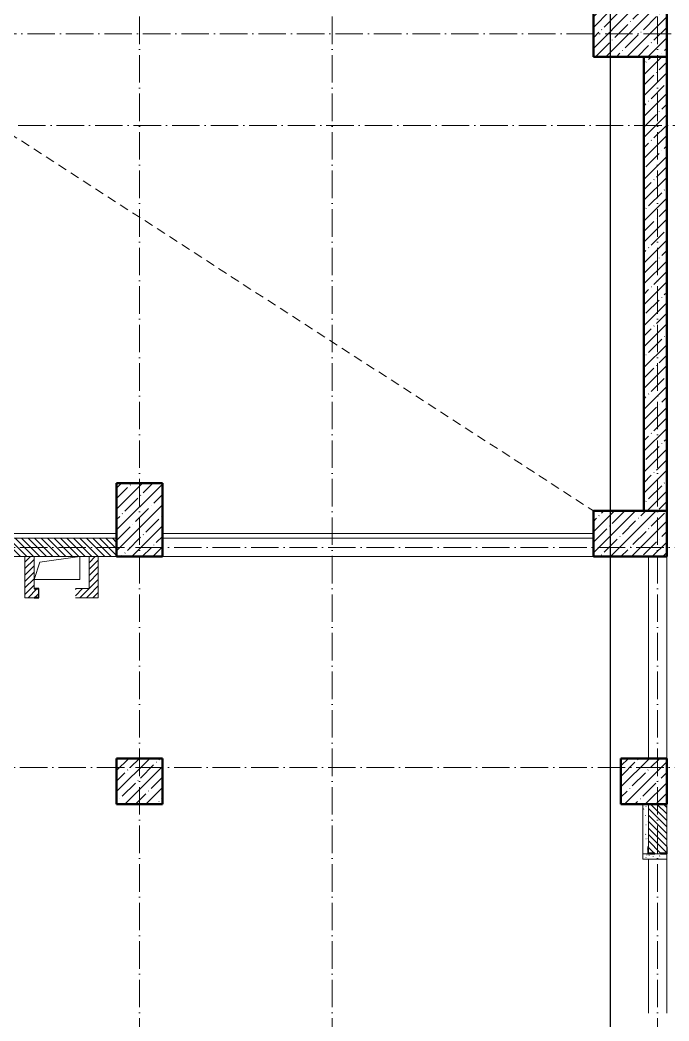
# Model space of a CAD drawing. Header units: millimetres. Extents: x -401725 to 250493, y 305116 to 802890.
# Drawn here: x 52055 to 59133, y 523833 to 534747 of the extents above; entities that cross this region are included whole.
import ezdxf

# ---------------------------------------------------------------- set-up
doc = ezdxf.new("R2010")
doc.units = ezdxf.units.MM
doc.linetypes.add('200_ШТРИХ_ш1п0_6_', pattern=[160, 100, -60])
doc.linetypes.add('50_200_ШТРИХ_1Т_ш5_п1_п1_', pattern=[700, 500, -100, 0, -100])
for name, color, linetype, lineweight in [('A-DETL-____-OTLN-3', 7, '200_ШТРИХ_ш1п0_6_', 9), ('A-FLOR-____-OTLN', 7, 'Continuous', 9), ('A-GENM-____-MCUT', 7, 'Continuous', 25), ('A-GENM-____-OTLN', 7, 'Continuous', 9), ('A-GENM-____-OTLN-1', 7, 'Continuous', 25), ('A-WALL-____-MCUT', 7, 'Continuous', 13), ('A-WALL-____-MCUT-2', 7, 'Continuous', 50), ('A-WALL-____-PATT-1', 7, 'Continuous', 9), ('A-WALL-FNSH-MCUT-1', 7, 'Continuous', 9), ('I-WALL-____-OTLN', 7, 'Continuous', 9), ('S-COLS-____-MCUT', 7, 'Continuous', 50), ('S-COLS-____-OTLN', 7, 'Continuous', 9), ('S-GRID-____-OTLN-1', 7, '50_200_ШТРИХ_1Т_ш5_п1_п1_', 9)]:
    doc.layers.add(name, color=color, linetype=linetype, lineweight=lineweight)
doc.layers.add('A-WALL-____-PATT-2', color=7, linetype='Continuous', lineweight=9, true_color=0x787878)
pattern_1 = [(45, (-15591.663, 459015.94), (-35.35534, 35.35534), [])]
pattern_2 = [(135, (-15591.663, 459015.94), (-35.35534, -35.35534), [])]
pattern_3 = [(0, (-15591.663, 459015.94), (203.2, 50.8), [3.353, -149.047, 3.353, -149.047, -812.8]), (0, (-15591.663, 459015.94), (203.2, 50.8), [-304.8, 3.353, -301.447, 3.353, -149.047, -355.6]), (0, (-15591.663, 459015.94), (203.2, 50.8), [-762, 3.353, -98.247, 3.353, -250.647]), (120, (-15515.463, 459041.34), (-145.59409, 150.576362), [3.353, -149.047, 3.353, -149.047, -812.8]), (120, (-15515.463, 459041.34), (-145.59409, 150.576362), [-304.8, 3.353, -301.447, 3.353, -149.047, -355.6]), (120, (-15515.463, 459041.34), (-145.59409, 150.576362), [-762, 3.353, -98.247, 3.353, -250.647]), (240, (-15490.063, 459142.94), (-57.60591, -201.376362), [3.353, -149.047, 3.353, -149.047, -812.8]), (240, (-15490.063, 459142.94), (-57.60591, -201.376362), [-304.8, 3.353, -301.447, 3.353, -149.047, -355.6]), (240, (-15490.063, 459142.94), (-57.60591, -201.376362), [-762, 3.353, -98.247, 3.353, -250.647])]

# ---------------------------------------------------------------- blocks, each defined once
blk = doc.blocks.new('BSC_Колонна _Прямоугольная - 500х800-V83-АР1_План отверстий 2 этажа в осях 1-64_Ю-ЯЯ')
at = {"layer": 'S-COLS-____-OTLN'}
h = blk.add_hatch(dxfattribs=at)
h.set_pattern_fill('FP_96', color=256, style=0, pattern_type=2)
h.set_pattern_definition([(315, (-75581.04, 74300), (114.04925, 114.04925), []), (315, (-75581.04, 74185.95), (114.04925, 114.04925), [201.613, -40.323, 3.353, -36.97])])
h.paths.add_polyline_path([(-250, 400), (-250, -400), (250, -400), (250, 400)], flags=0)
at = {"layer": 'S-COLS-____-MCUT'}
for p, q in [((250, 400), (-250, 400)), ((-250, 400), (-250, -400)), ((250, -400), (250, 400)), ((-250, -400), (250, -400))]:
    blk.add_line(p, q, dxfattribs=at)
blk = doc.blocks.new('BSC_Колонна _Прямоугольная - 500х800-V84-АР1_План отверстий 2 этажа в осях 1-64_Ю-ЯЯ')
at = {"layer": 'S-COLS-____-OTLN'}
h = blk.add_hatch(dxfattribs=at)
h.set_pattern_fill('FP_97', color=256, style=0, pattern_type=2)
h.set_pattern_definition([(315, (-70131.04, 74300), (114.04925, 114.04925), []), (315, (-70131.04, 74185.95), (114.04925, 114.04925), [201.613, -40.323, 3.353, -36.97])])
h.paths.add_polyline_path([(-250, -400), (250, -400), (250, 400), (-250, 400), (-250, 80)], flags=0)
at = {"layer": 'S-COLS-____-MCUT'}
for p, q in [((250, 400), (-250, 400)), ((-250, 400), (-250, -400)), ((250, -400), (250, 400)), ((-250, -400), (250, -400))]:
    blk.add_line(p, q, dxfattribs=at)
blk = doc.blocks.new('BSC_Колонна _Прямоугольная - 500х800-V88-АР1_План отверстий 2 этажа в осях 1-64_Ю-ЯЯ')
at = {"layer": 'S-COLS-____-OTLN'}
h = blk.add_hatch(dxfattribs=at)
h.set_pattern_fill('FP_101', color=256, style=0, pattern_type=2)
h.set_pattern_definition([(225, (68950, 70281.04), (114.04925, -114.04925), []), (225, (68835.95, 70281.04), (114.04925, -114.04925), [201.613, -40.323, 3.353, -36.97])])
h.paths.add_polyline_path([(250, 400), (-250, 400), (-250, -400), (250, -400)], flags=0)
at = {"layer": 'S-COLS-____-MCUT'}
for p, q in [((250, 400), (-250, 400)), ((-250, 400), (-250, -400)), ((250, -400), (250, 400)), ((-250, -400), (250, -400))]:
    blk.add_line(p, q, dxfattribs=at)
blk = doc.blocks.new('BSC_Колонна _Прямоугольная - 500х500-V145-АР1_План отверстий 2 этажа в осях 1-64_Ю-ЯЯ')
at = {"layer": 'S-COLS-____-OTLN'}
h = blk.add_hatch(dxfattribs=at)
h.set_pattern_fill('FP_158', color=256, style=0, pattern_type=2)
h.set_pattern_definition([(45, (-74450, -67431.04), (-114.04925, 114.04925), []), (45, (-74335.95, -67431.04), (-114.04925, 114.04925), [201.613, -40.323, 3.353, -36.97])])
h.paths.add_polyline_path([(-250, -250), (250, -250), (250, 250), (-250, 250)], flags=0)
at = {"layer": 'S-COLS-____-MCUT'}
for p, q in [((250, 250), (-250, 250)), ((-250, 250), (-250, -250)), ((250, -250), (250, 250)), ((-250, -250), (250, -250))]:
    blk.add_line(p, q, dxfattribs=at)
blk = doc.blocks.new('BSC_Колонна _Прямоугольная - 500х500-V146-АР1_План отверстий 2 этажа в осях 1-64_Ю-ЯЯ')
at = {"layer": 'S-COLS-____-OTLN'}
h = blk.add_hatch(dxfattribs=at)
h.set_pattern_fill('FP_159', color=256, style=0, pattern_type=2)
h.set_pattern_definition([(45, (-68950, -67431.04), (-114.04925, 114.04925), []), (45, (-68835.95, -67431.04), (-114.04925, 114.04925), [201.613, -40.323, 3.353, -36.97])])
h.paths.add_polyline_path([(-250, -250), (250, -250), (250, 250), (-250, 250)], flags=0)
at = {"layer": 'S-COLS-____-MCUT'}
for p, q in [((250, 250), (-250, 250)), ((-250, 250), (-250, -250)), ((250, -250), (250, 250)), ((-250, -250), (250, -250))]:
    blk.add_line(p, q, dxfattribs=at)
blk = doc.blocks.new('Фахверк_СКБ_Уголок - 200_3550-28267367-АР1_План отверстий 2 этажа в осях 1-64_Ю-ЯЯ')
at = {"layer": 'A-GENM-____-MCUT'}
for p, q in [((200, 156), (125, 156)), ((125, 156), (125, 81)), ((131, 81), (131, 150)), ((131, 150), (200, 150)), ((200, 150), (200, 156)), ((125, 81), (131, 81)), ((131, 19), (125, 19)), ((125, 19), (125, -56)), ((131, -50), (131, 19)), ((125, -56), (200, -56)), ((200, -50), (131, -50)), ((200, -56), (200, -50))]:
    blk.add_line(p, q, dxfattribs=at)
blk = doc.blocks.new('154_Фахверк_СКБ_Швеллер - Тип_100_3960_зеркало-29769493-АР1_План отверстий 2 этажа в осях 1-64_Ю-ЯЯ')
at = {"layer": 'A-GENM-____-MCUT'}
for p, q in [((175, 50), (125, 50)), ((125, 50), (125, -50)), ((128, 47), (175, 47)), ((128, -47), (128, 47)), ((175, 47), (175, 50)), ((125, -50), (175, -50)), ((175, -47), (128, -47)), ((175, -50), (175, -47))]:
    blk.add_line(p, q, dxfattribs=at)
blk = doc.blocks.new('AR_Отверстие прямоугольное _в плите_ - AR_Отверстие прямоугольное _в плите_-V163-АР1_План отверстий 2 этажа в осях 1-64_Ю-ЯЯ')
at = {"layer": 'A-GENM-____-OTLN'}
for p, q in [((250, 125), (-250, 125)), ((-188, 63), (250, 125)), ((250, -125), (250, 125)), ((-250, -125), (-188, 63)), ((-250, -125), (250, -125))]:
    blk.add_line(p, q, dxfattribs=at)
blk = doc.blocks.new('2этаж')
at = {"layer": 'S-GRID-____-OTLN-1', "color": 251, "ltscale": 0.6, "true_color": 0x636466}
for p, q in [((53358.3, 549908.8), (53358.3, 511907.5)), ((55458.3, 549908.8), (55458.3, 498997)), ((59008.3, 549908.8), (59008.3, 498997)), ((33650.4, 534597), (88482.7, 534597)), ((18845.8, 533597), (88482.7, 533597)), ((88482.7, 528997), (33650.4, 528997)), ((88482.7, 526597), (-20260.4, 526597))]:
    blk.add_line(p, q, dxfattribs=at)

msp = doc.modelspace()

# ---------------------------------------------------------------- hatches: boundary and pattern name
at = {"layer": 'A-WALL-____-PATT-1'}
h = msp.add_hatch(dxfattribs=at)
h.set_pattern_fill('FP_13', color=256, style=0, pattern_type=2)
h.set_pattern_definition([(45, (-15591.66, 459015.94), (-114.04925, 114.04925), []), (45, (-15477.61, 459015.94), (-114.04925, 114.04925), [201.612, -40.322, 3.353, -36.97])])
h.paths.add_polyline_path([(59108.3366, 529396.983), (59108.3366, 534346.983), (58858.3366, 534346.983), (58858.3366, 529396.983)], flags=0)
h = msp.add_hatch(dxfattribs=at)
h.set_pattern_fill('FP_6', color=256, style=0, pattern_type=2)
h.set_pattern_definition(pattern_2)
h.paths.add_polyline_path([(53108.3366, 528896.983), (53108.3366, 529096.983), (47658.3366, 529096.983), (47658.3366, 528896.983), (51558.1809, 528896.983)], flags=0)
h = msp.add_hatch(dxfattribs=at)
h.set_pattern_fill('FP_5', color=256, style=0, pattern_type=2)
h.set_pattern_definition(pattern_1)
h.paths.add_polyline_path([(52208.3366, 528546.983), (52208.3366, 528896.983), (52108.3366, 528896.983), (52108.3366, 528546.983)], flags=0)
h = msp.add_hatch(dxfattribs=at)
h.set_pattern_fill('FP_5', color=256, style=0, pattern_type=2)
h.set_pattern_definition(pattern_1)
h.paths.add_polyline_path([(52908.3366, 528446.983), (52908.3366, 528896.983), (52808.3366, 528896.983), (52808.3366, 528446.983)], flags=0)
h = msp.add_hatch(dxfattribs=at)
h.set_pattern_fill('FP_5', color=256, style=0, pattern_type=2)
h.set_pattern_definition(pattern_1)
h.paths.add_polyline_path([(52208.3366, 528446.983), (52208.3366, 528449.983), (52255.3366, 528449.983), (52255.3366, 528543.983), (52208.3366, 528543.983), (52208.3366, 528546.983), (52108.3366, 528546.983), (52108.3366, 528446.983)], flags=0)
h.paths.add_polyline_path([(52808.3366, 528446.983), (52808.3366, 528546.983), (52658.3366, 528546.983), (52658.3366, 528446.983)], flags=0)
h = msp.add_hatch(dxfattribs=at)
h.set_pattern_fill('FP_6', color=256, style=0, pattern_type=2)
h.set_pattern_definition(pattern_2)
h.paths.add_polyline_path([(59108.3366, 522196.983), (59108.3366, 523430.983), (59039.3366, 523430.983), (59039.3366, 523436.983), (58977.3366, 523436.983), (58977.3366, 523430.983), (58908.3366, 523430.983), (58908.3366, 522196.983)], flags=0)
h.paths.add_polyline_path([(59039.3366, 525656.983), (59039.3366, 525662.983), (59108.3366, 525662.983), (59108.3366, 526196.983), (58908.3366, 526196.983), (58908.3366, 525662.983), (58977.3366, 525662.983), (58977.3366, 525656.983)], flags=0)
at = {"layer": 'A-WALL-____-PATT-2'}
h = msp.add_hatch(dxfattribs=at)
h.set_pattern_fill('FP_165', color=256, style=0, pattern_type=2)
h.set_pattern_definition(pattern_3)
h.paths.add_polyline_path([(58908.3366, 522196.983), (58908.3366, 523361.983), (58902.3366, 523361.983), (58902.3366, 523436.983), (58848.3366, 523436.983), (58848.3366, 522196.983)], flags=0)
h.paths.add_polyline_path([(58848.3366, 525656.983), (58902.3366, 525656.983), (58902.3366, 525731.983), (58908.3366, 525731.983), (58908.3366, 526196.983), (58848.3366, 526196.983), (58848.3366, 525662.983)], flags=0)
h = msp.add_hatch(dxfattribs=at)
h.set_pattern_fill('FP_165', color=256, style=0, pattern_type=2)
h.set_pattern_definition(pattern_3)
h.paths.add_polyline_path([(58908.3366, 525596.983), (59108.3366, 525596.983), (59108.3366, 525656.983), (58848.3366, 525656.983), (58848.3366, 525596.983), (58902.3366, 525596.983)], flags=0)

# ---------------------------------------------------------------- linework, layer by layer
msp.add_lwpolyline([(58491.7644, 514313.3729), (29908.3366, 514313.3729), (29908.3366, 549908.7924), (58491.7644, 549908.7924)], close=True)
at = {"layer": 'A-DETL-____-OTLN-3'}
msp.add_line((35408.3366, 544196.983), (58308.3366, 529396.983), dxfattribs=at)
at = {"layer": 'A-FLOR-____-OTLN'}
for p, q in [((53108.3366, 529146.983), (47658.3366, 529146.983)), ((58308.3366, 529146.983), (53608.3366, 529146.983)), ((52208.3366, 528896.6355), (52708.3366, 528896.6355)), ((52708.3366, 528896.6355), (52708.3366, 528646.6355)), ((52708.3366, 528646.6355), (52208.3366, 528646.6355))]:
    msp.add_line(p, q, dxfattribs=at)
at = {"layer": 'A-WALL-____-MCUT'}
for p, q in [((53108.3366, 529096.983), (47658.3366, 529096.983)), ((47658.3366, 528896.983), (53108.3366, 528896.983)), ((58908.3366, 526196.983), (58908.3366, 525731.983)), ((59108.3366, 525731.983), (59108.3366, 526196.983)), ((58977.3366, 525656.983), (59039.3366, 525656.983))]:
    msp.add_line(p, q, dxfattribs=at)
at = {"layer": 'A-WALL-____-MCUT-2'}
for p, q in [((58858.3366, 534346.983), (58858.3366, 529396.983)), ((59108.3366, 529396.983), (59108.3366, 534346.983))]:
    msp.add_line(p, q, dxfattribs=at)
at = {"layer": 'A-WALL-FNSH-MCUT-1'}
for p, q in [((52208.3366, 528896.983), (52108.3366, 528896.983)), ((52108.3366, 528896.983), (52108.3366, 528446.983)), ((52208.3366, 528546.983), (52208.3366, 528896.983)), ((52808.3366, 528896.983), (52808.3366, 528546.983)), ((52908.3366, 528896.983), (52808.3366, 528896.983)), ((52908.3366, 528446.983), (52908.3366, 528896.983)), ((52808.3366, 528546.983), (52658.3366, 528546.983)), ((52108.3366, 528446.983), (52208.3366, 528446.983)), ((52658.3366, 528446.983), (52908.3366, 528446.983)), ((58848.3366, 526196.983), (58848.3366, 525596.983)), ((58848.3366, 525656.983), (58902.3366, 525656.983)), ((59108.3366, 525596.983), (59108.3366, 525656.983)), ((58848.3366, 525596.983), (59108.3366, 525596.983))]:
    msp.add_line(p, q, dxfattribs=at)
at = {"layer": 'I-WALL-____-OTLN'}
for p, q in [((53608.3366, 529096.983), (58308.3366, 529096.983)), ((58308.3366, 528896.983), (53608.3366, 528896.983)), ((58908.3366, 526696.983), (58908.3366, 528896.983)), ((59108.3366, 528896.983), (59108.3366, 526696.983)), ((58908.3366, 523916.983), (58908.3366, 525596.983)), ((59108.3366, 525596.983), (59108.3366, 523916.983))]:
    msp.add_line(p, q, dxfattribs=at)

# ---------------------------------------------------------------- block references
at = {"color": 18, "true_color": 0x000000}
msp.add_blockref('2этаж', (0, 0), dxfattribs=at)
at = {"layer": 'A-GENM-____-OTLN'}
msp.add_blockref('AR_Отверстие прямоугольное _в плите_ - AR_Отверстие прямоугольное _в плите_-V163-АР1_План отверстий 2 этажа в осях 1-64_Ю-ЯЯ', (52458.3366, 528771.6355), dxfattribs=at)
at = {"layer": 'A-GENM-____-OTLN-1'}
for name, p, rotation in [('154_Фахверк_СКБ_Швеллер - Тип_100_3960_зеркало-29769493-АР1_План отверстий 2 этажа в осях 1-64_Ю-ЯЯ', (52383.3366, 528496.983), 180), ('Фахверк_СКБ_Уголок - 200_3550-28267367-АР1_План отверстий 2 этажа в осях 1-64_Ю-ЯЯ', (59058.3366, 525531.983), 89.99999999999986)]:
    msp.add_blockref(name, p, dxfattribs=dict(at, rotation=rotation))
at = {"layer": 'S-COLS-____-OTLN'}
for name, p, rotation in [('BSC_Колонна _Прямоугольная - 500х800-V83-АР1_План отверстий 2 этажа в осях 1-64_Ю-ЯЯ', (58708.3366, 534596.983), 89.9999999999999), ('BSC_Колонна _Прямоугольная - 500х800-V88-АР1_План отверстий 2 этажа в осях 1-64_Ю-ЯЯ', (53358.3366, 529296.983), 180), ('BSC_Колонна _Прямоугольная - 500х800-V84-АР1_План отверстий 2 этажа в осях 1-64_Ю-ЯЯ', (58708.3366, 529146.983), 89.9999999999999)]:
    msp.add_blockref(name, p, dxfattribs=dict(at, rotation=rotation))
for name, p in [('BSC_Колонна _Прямоугольная - 500х500-V146-АР1_План отверстий 2 этажа в осях 1-64_Ю-ЯЯ', (53358.3366, 526446.983)), ('BSC_Колонна _Прямоугольная - 500х500-V145-АР1_План отверстий 2 этажа в осях 1-64_Ю-ЯЯ', (58858.3366, 526446.983))]:
    msp.add_blockref(name, p, dxfattribs=at)

doc.saveas('drawing.dxf')
